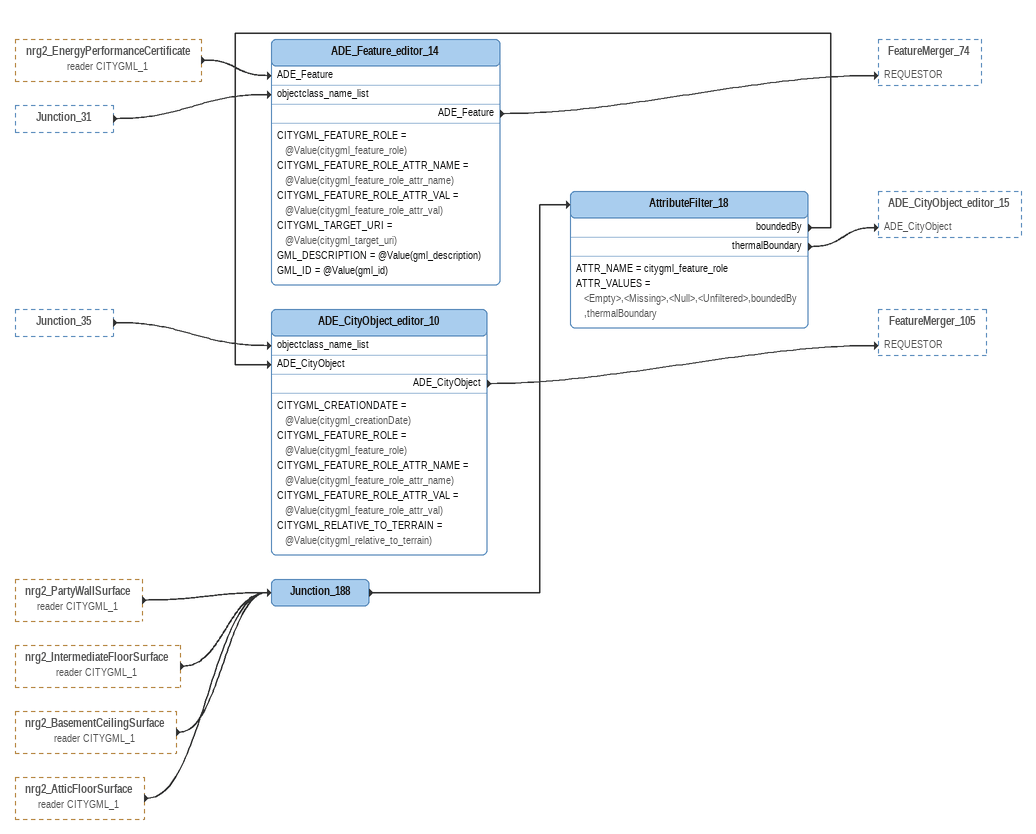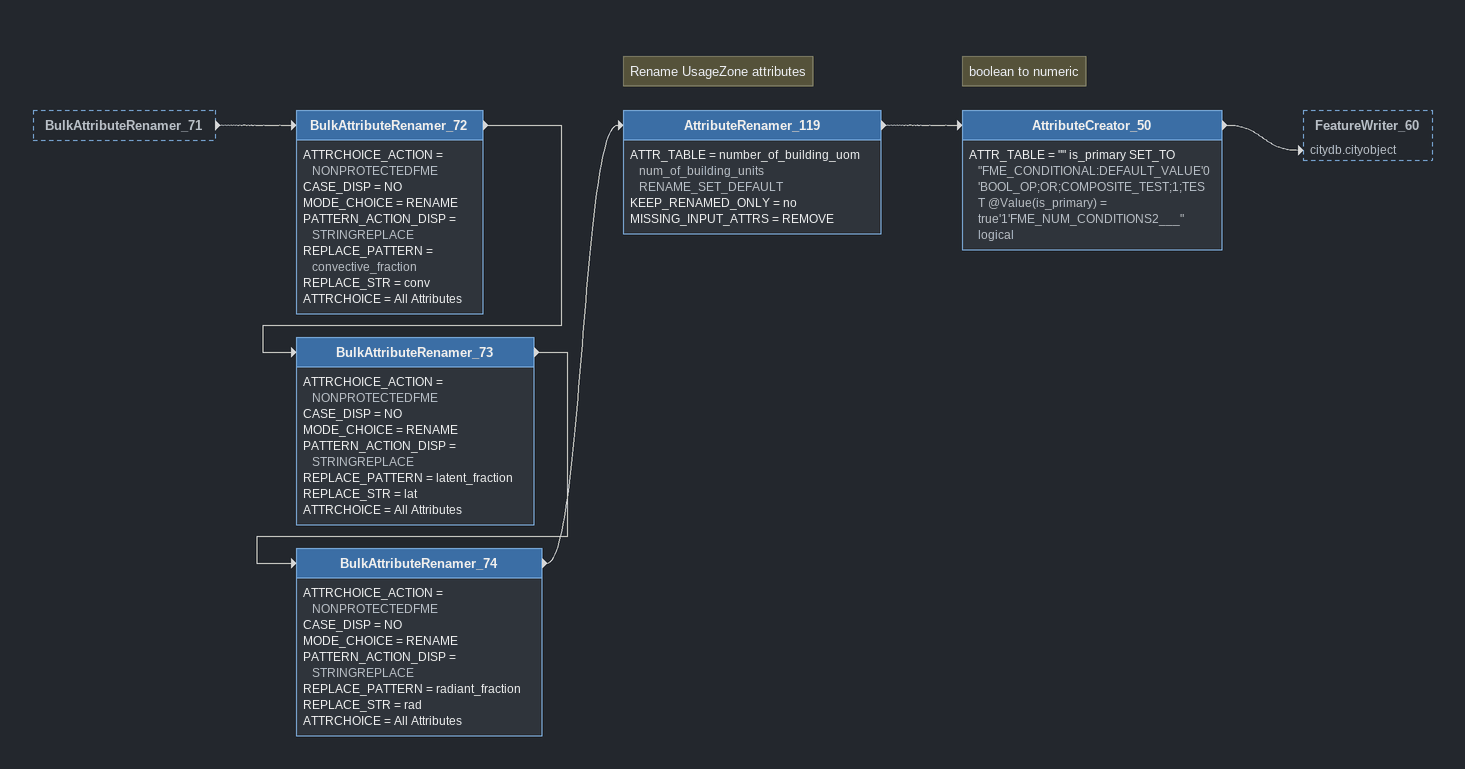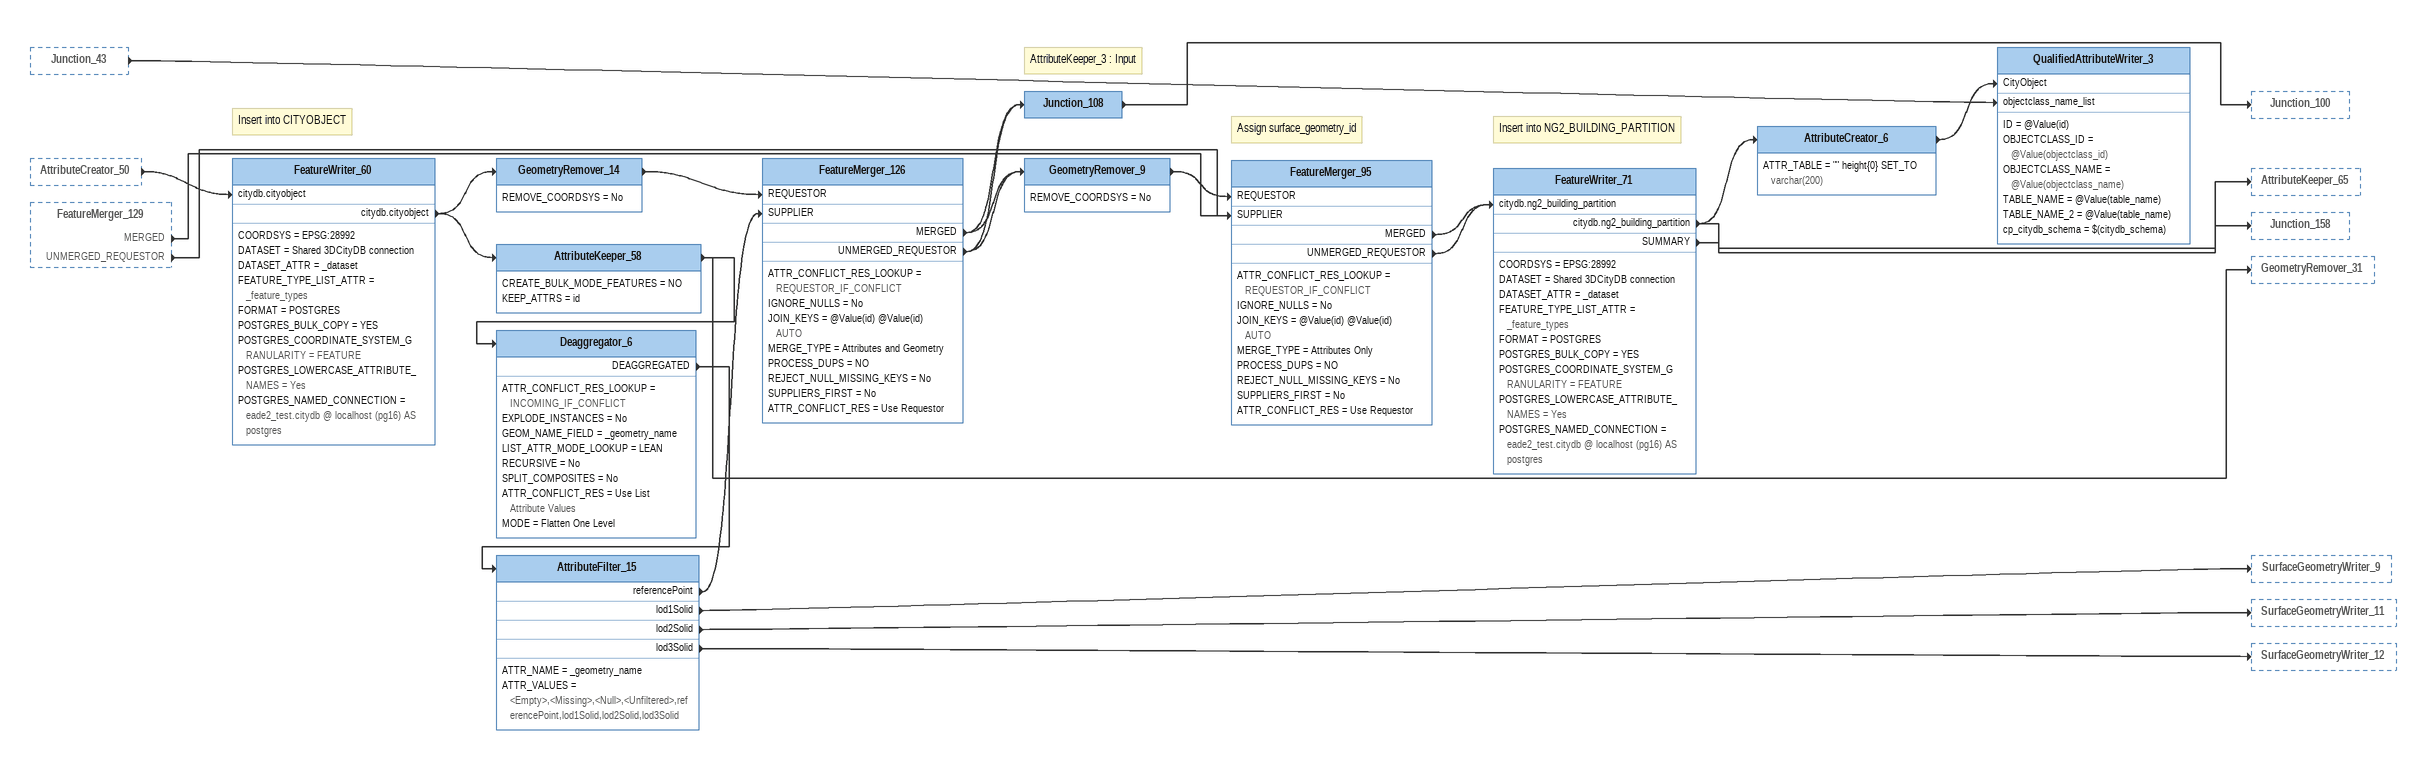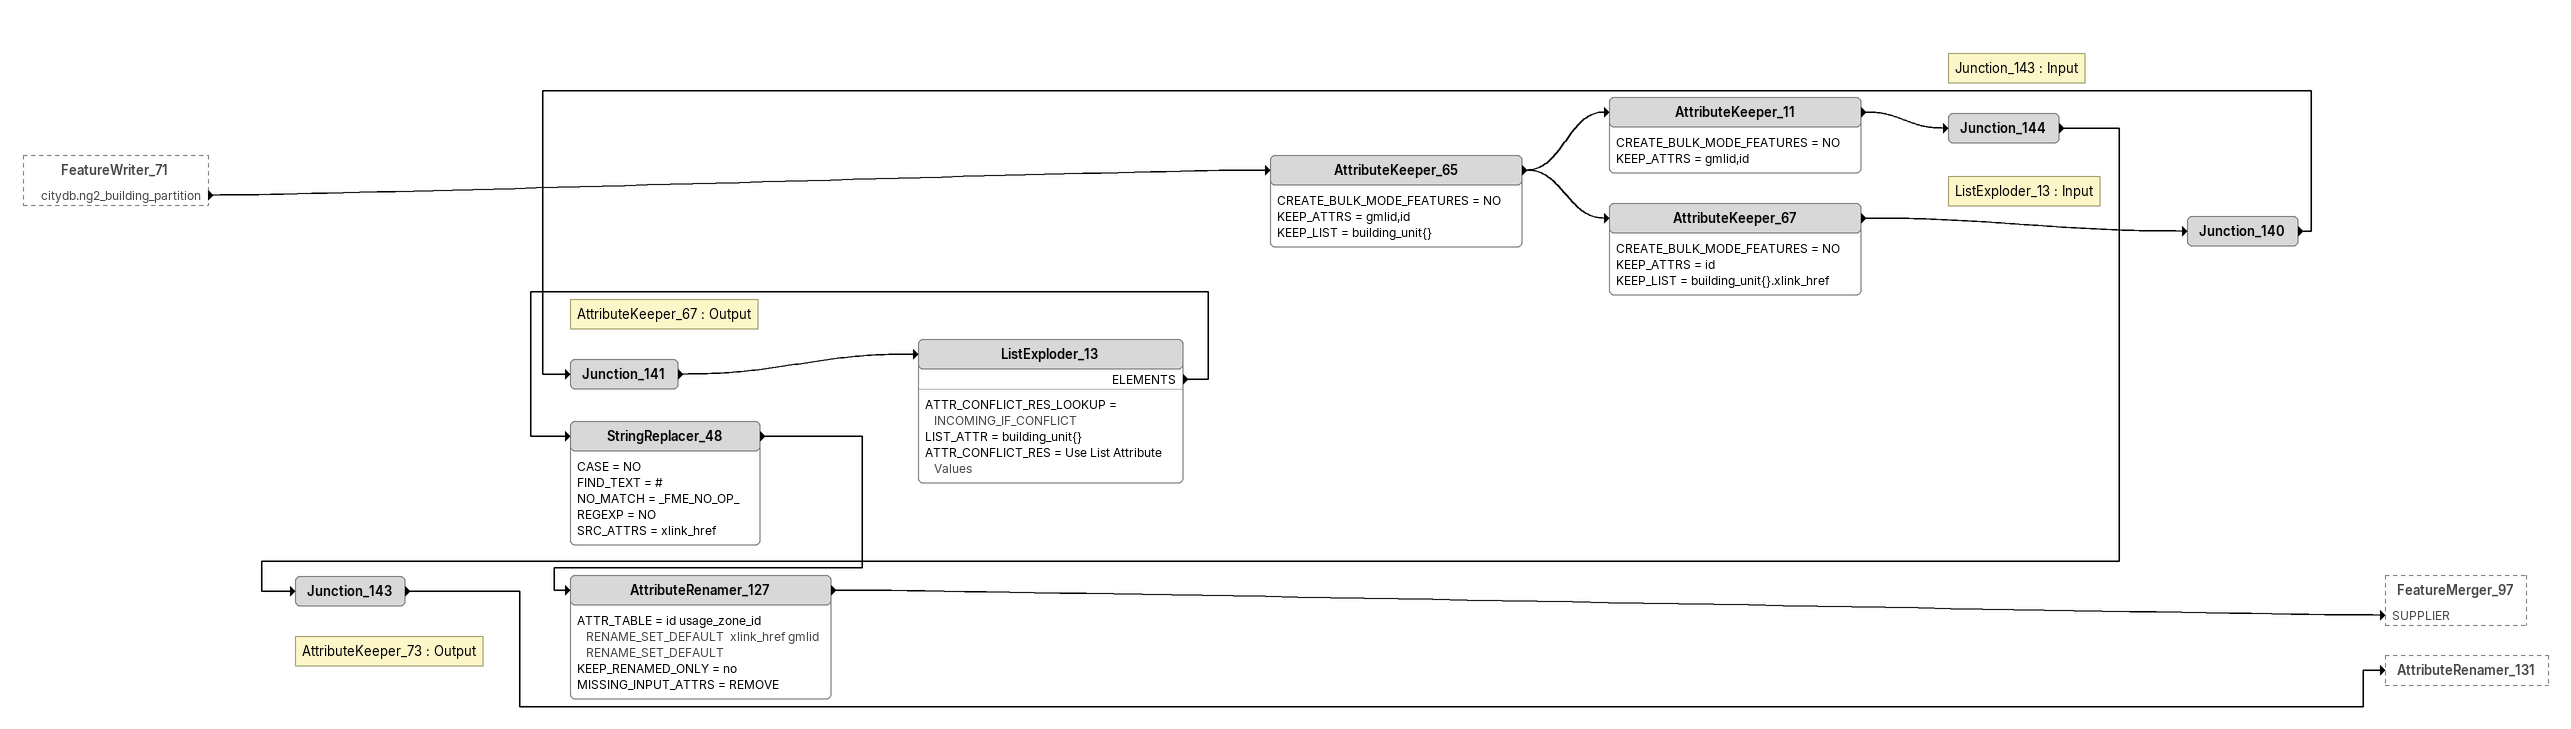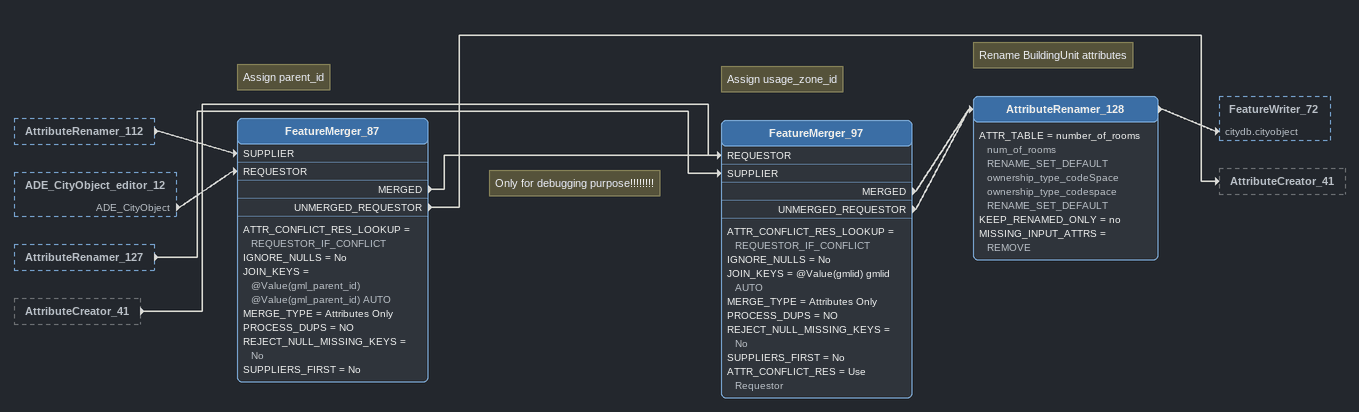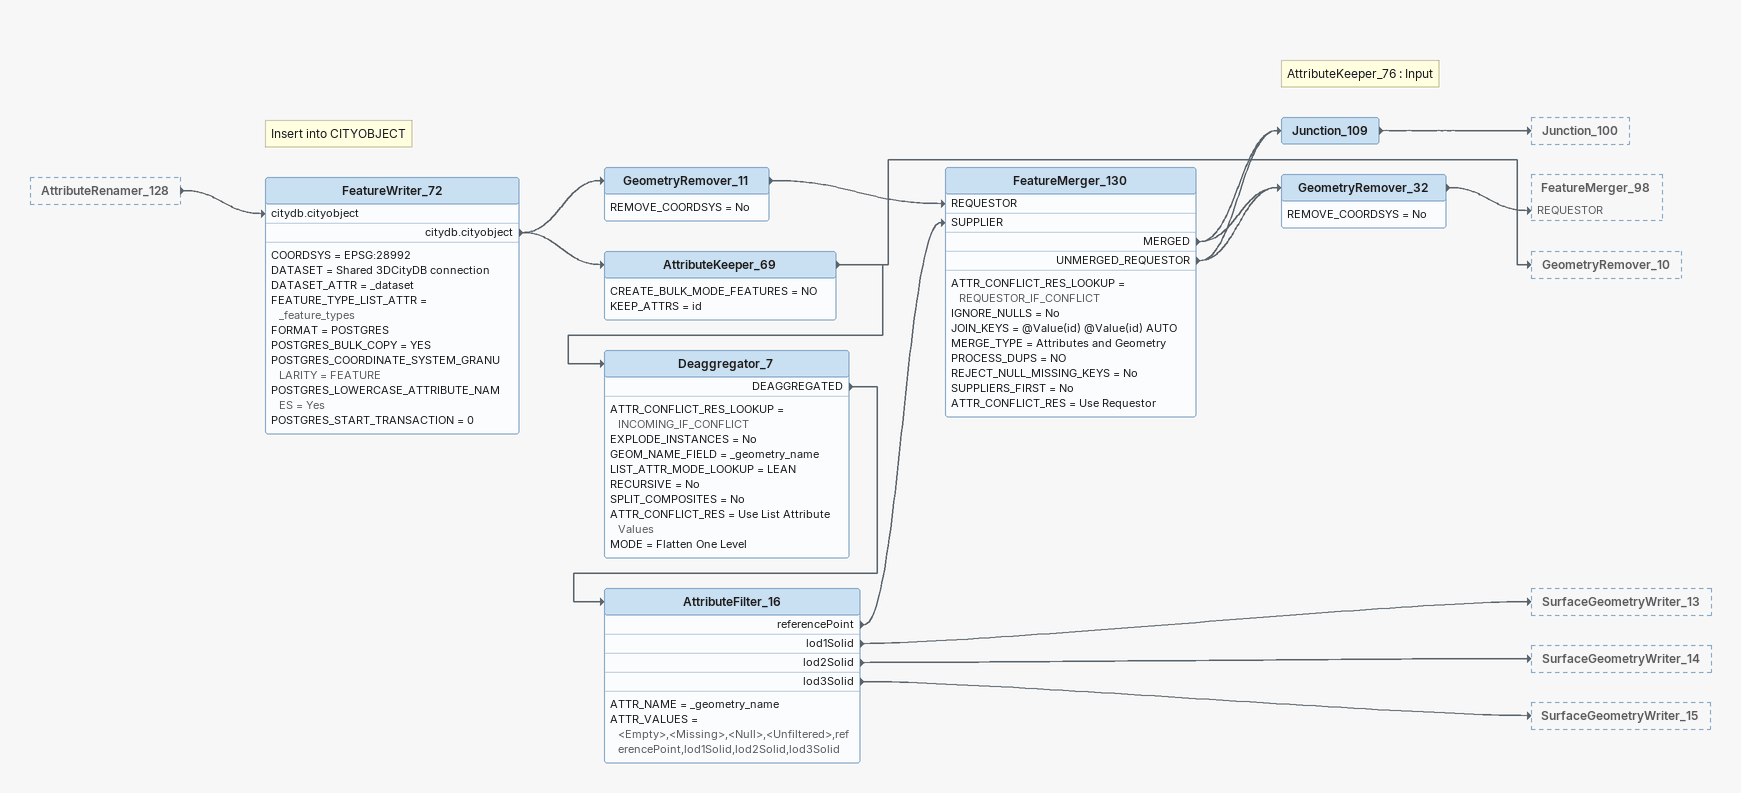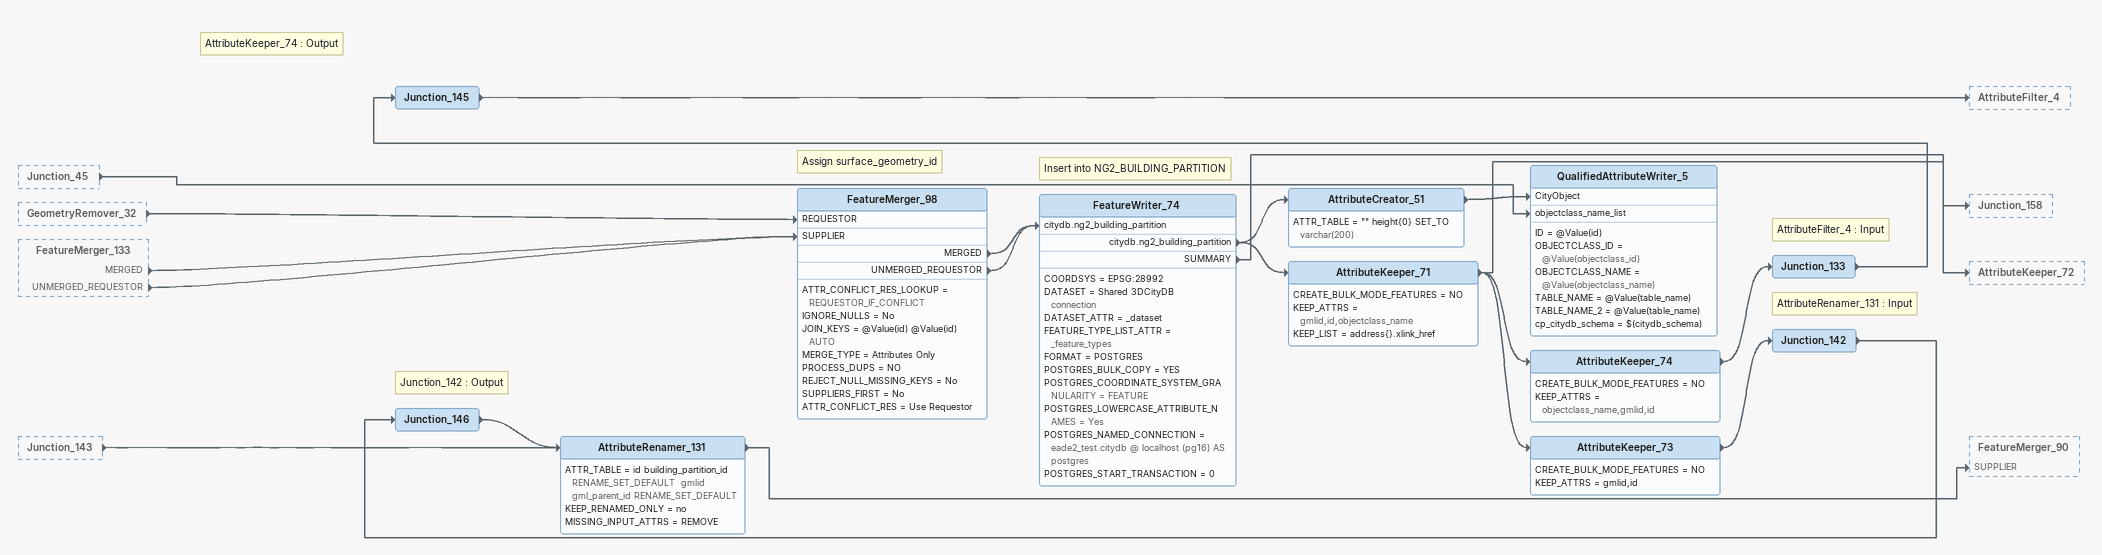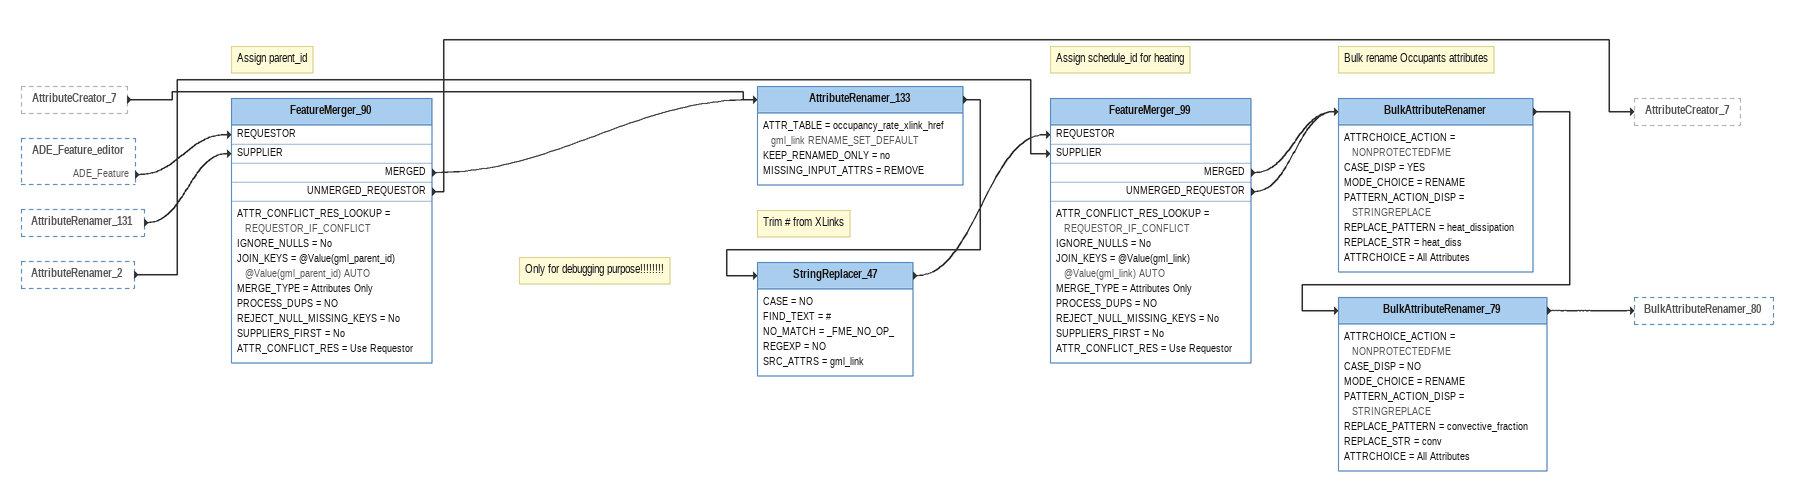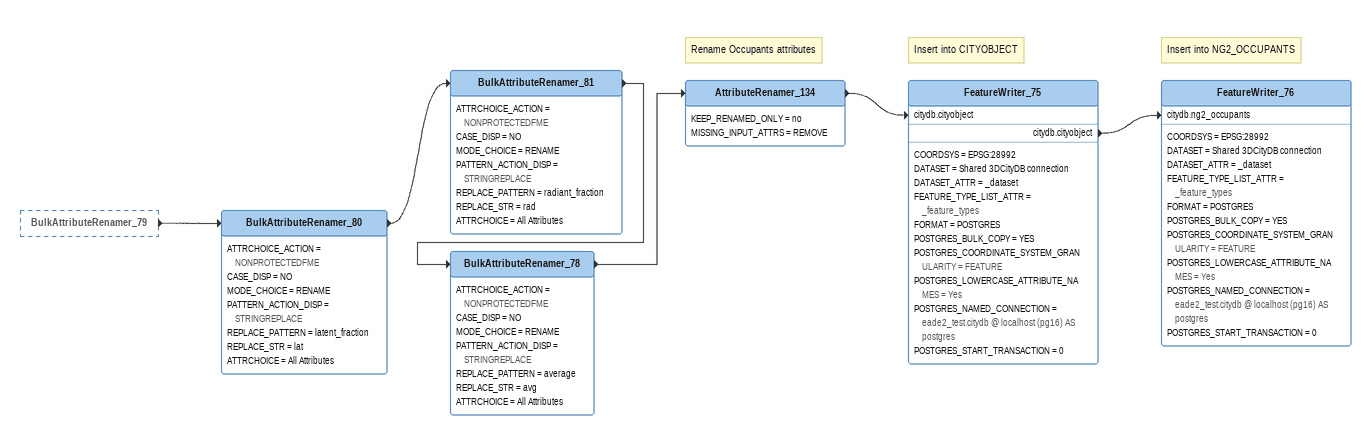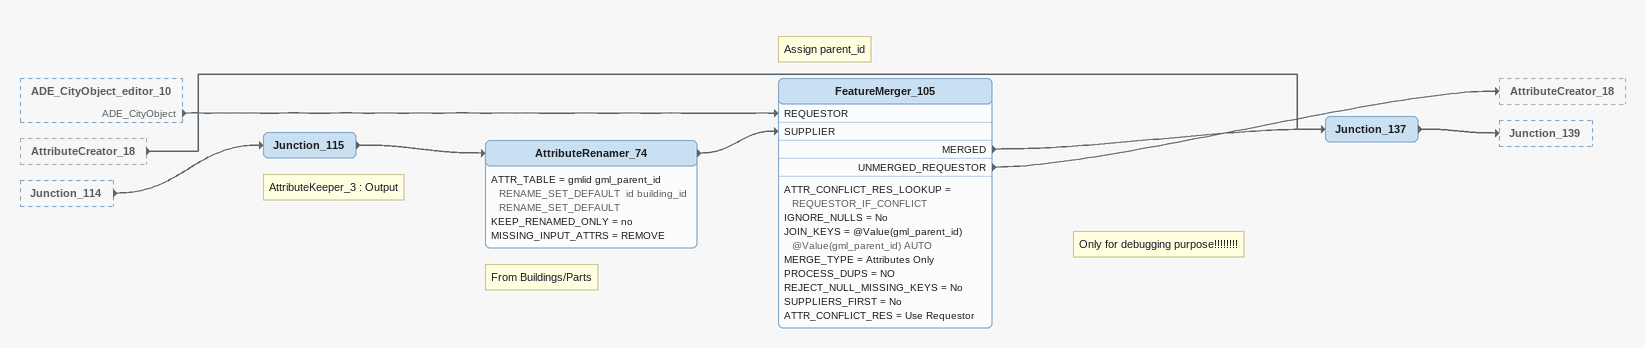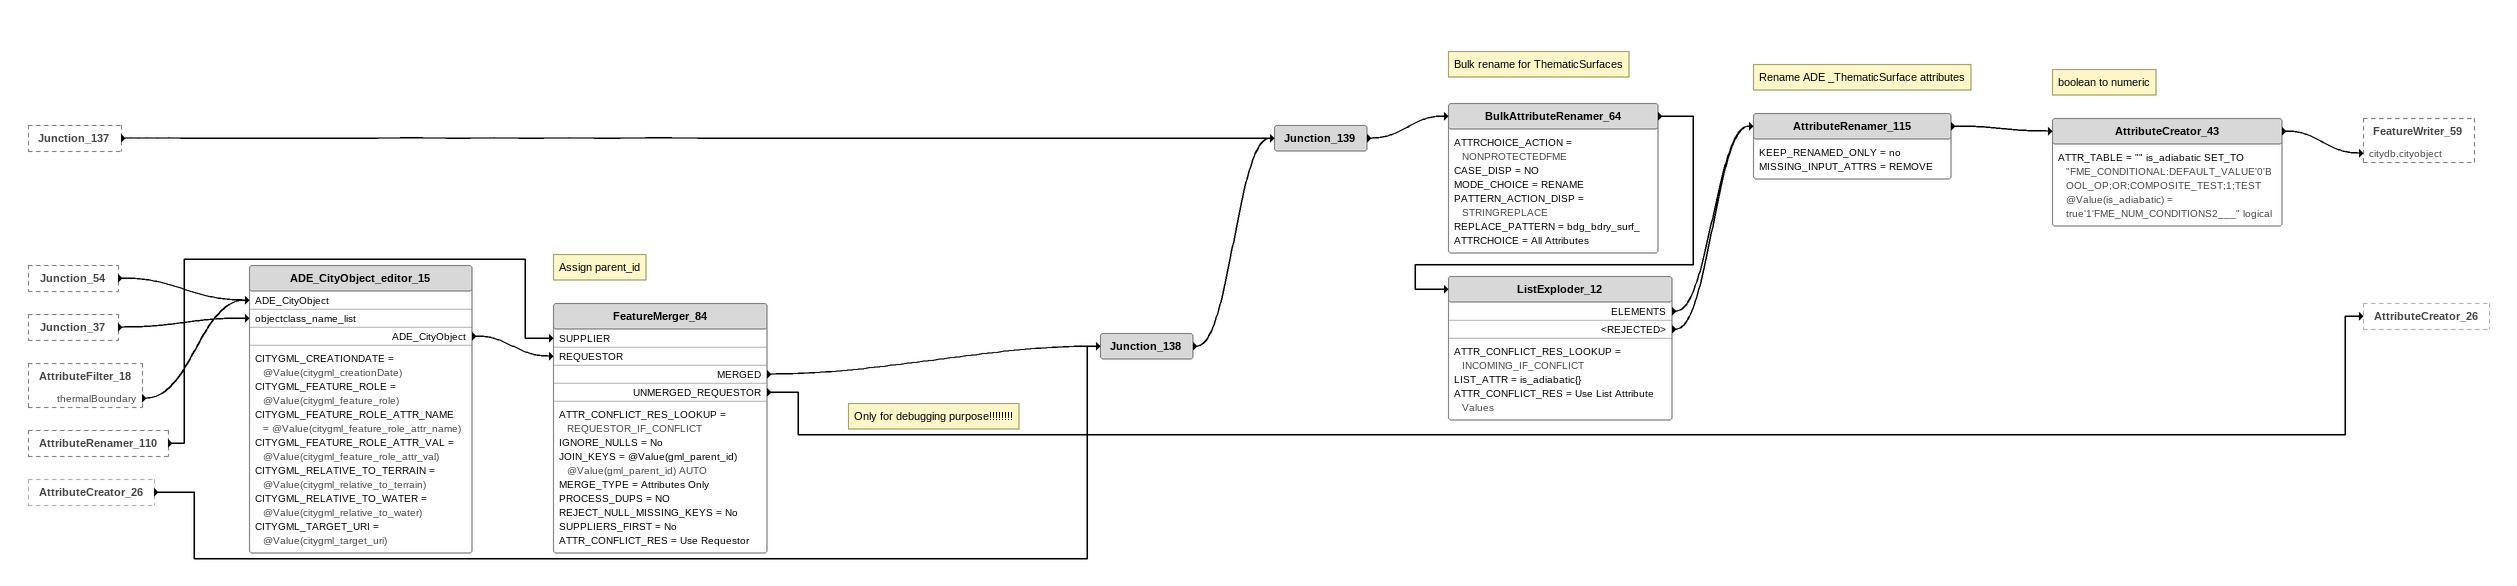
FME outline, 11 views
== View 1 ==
nrg2_EnergyPerformanceCertificate (reader CITYGML_1) [outside]
    -> ADE_Feature_editor_14 [ADE_Feature]
Junction_31 [outside]
    -> ADE_Feature_editor_14 [objectclass_name_list]
Junction_35 [outside]
    -> ADE_CityObject_editor_10 [objectclass_name_list]
nrg2_PartyWallSurface (reader CITYGML_1) [outside]
    -> Junction_188
nrg2_IntermediateFloorSurface (reader CITYGML_1) [outside]
    -> Junction_188
nrg2_BasementCeilingSurface (reader CITYGML_1) [outside]
    -> Junction_188
nrg2_AtticFloorSurface (reader CITYGML_1) [outside]
    -> Junction_188
ADE_Feature_editor_14
    CITYGML_FEATURE_ROLE = @Value(citygml_feature_role)
    CITYGML_FEATURE_ROLE_ATTR_NAME = @Value(citygml_feature_role_attr_name)
    CITYGML_FEATURE_ROLE_ATTR_VAL = @Value(citygml_feature_role_attr_val)
    CITYGML_TARGET_URI = @Value(citygml_target_uri)
    GML_DESCRIPTION = @Value(gml_description)
    GML_ID = @Value(gml_id)
    ADE_Feature -> FeatureMerger_74 [REQUESTOR]
Junction_188
    -> AttributeFilter_18
AttributeFilter_18
    ATTR_NAME = citygml_feature_role
    ATTR_VALUES = <Empty>,<Missing>,<Null>,<Unfiltered>,boundedBy,thermalBoundary
    boundedBy -> ADE_CityObject_editor_10 [ADE_CityObject]
    thermalBoundary -> ADE_CityObject_editor_15 [ADE_CityObject]
ADE_CityObject_editor_10
    CITYGML_CREATIONDATE = @Value(citygml_creationDate)
    CITYGML_FEATURE_ROLE = @Value(citygml_feature_role)
    CITYGML_FEATURE_ROLE_ATTR_NAME = @Value(citygml_feature_role_attr_name)
    CITYGML_FEATURE_ROLE_ATTR_VAL = @Value(citygml_feature_role_attr_val)
    CITYGML_RELATIVE_TO_TERRAIN = @Value(citygml_relative_to_terrain)
    ADE_CityObject -> FeatureMerger_105 [REQUESTOR]

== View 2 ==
BulkAttributeRenamer_71 [outside]
    -> BulkAttributeRenamer_72
BulkAttributeRenamer_72
    ATTRCHOICE_ACTION = NONPROTECTEDFME
    CASE_DISP = NO
    MODE_CHOICE = RENAME
    PATTERN_ACTION_DISP = STRINGREPLACE
    REPLACE_PATTERN = convective_fraction
    REPLACE_STR = conv
    ATTRCHOICE = All Attributes
    -> BulkAttributeRenamer_73
BulkAttributeRenamer_73
    ATTRCHOICE_ACTION = NONPROTECTEDFME
    CASE_DISP = NO
    MODE_CHOICE = RENAME
    PATTERN_ACTION_DISP = STRINGREPLACE
    REPLACE_PATTERN = latent_fraction
    REPLACE_STR = lat
    ATTRCHOICE = All Attributes
    -> BulkAttributeRenamer_74
BulkAttributeRenamer_74
    ATTRCHOICE_ACTION = NONPROTECTEDFME
    CASE_DISP = NO
    MODE_CHOICE = RENAME
    PATTERN_ACTION_DISP = STRINGREPLACE
    REPLACE_PATTERN = radiant_fraction
    REPLACE_STR = rad
    ATTRCHOICE = All Attributes
    -> AttributeRenamer_119
Note: Rename UsageZone attributes
AttributeRenamer_119
    ATTR_TABLE = number_of_building_uom num_of_building_units RENAME_SET_DEFAULT
    KEEP_RENAMED_ONLY = no
    MISSING_INPUT_ATTRS = REMOVE
    -> AttributeCreator_50
Note: boolean to numeric
AttributeCreator_50
    ATTR_TABLE = "" is_primary SET_TO "FME_CONDITIONAL:DEFAULT_VALUE'0'BOOL_OP;OR;COMPOSITE_TEST;1;TEST @Value(is_primary) = true'1'FME_NUM_CONDITIONS2___" logical
    -> FeatureWriter_60 [citydb.cityobject]

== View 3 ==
Junction_43 [outside]
    -> QualifiedAttributeWriter_3 [objectclass_name_list]
AttributeCreator_50 [outside]
    -> FeatureWriter_60 [citydb.cityobject]
FeatureMerger_129 [outside]
    MERGED -> FeatureMerger_95 [SUPPLIER]
    UNMERGED_REQUESTOR -> FeatureMerger_95 [SUPPLIER]
Note: Insert into CITYOBJECT
FeatureWriter_60
    COORDSYS = EPSG:28992
    DATASET = Shared 3DCityDB connection
    DATASET_ATTR = _dataset
    FEATURE_TYPE_LIST_ATTR = _feature_types
    FORMAT = POSTGRES
    POSTGRES_BULK_COPY = YES
    POSTGRES_COORDINATE_SYSTEM_GRANULARITY = FEATURE
    POSTGRES_LOWERCASE_ATTRIBUTE_NAMES = Yes
    POSTGRES_NAMED_CONNECTION = eade2_test.citydb @ localhost (pg16) AS postgres
    citydb.cityobject -> GeometryRemover_14
    citydb.cityobject -> AttributeKeeper_58
GeometryRemover_14
    REMOVE_COORDSYS = No
    -> FeatureMerger_126 [REQUESTOR]
AttributeKeeper_58
    CREATE_BULK_MODE_FEATURES = NO
    KEEP_ATTRS = id
    -> Deaggregator_6
    -> GeometryRemover_31
Deaggregator_6
    ATTR_CONFLICT_RES_LOOKUP = INCOMING_IF_CONFLICT
    EXPLODE_INSTANCES = No
    GEOM_NAME_FIELD = _geometry_name
    LIST_ATTR_MODE_LOOKUP = LEAN
    RECURSIVE = No
    SPLIT_COMPOSITES = No
    ATTR_CONFLICT_RES = Use List Attribute Values
    MODE = Flatten One Level
    DEAGGREGATED -> AttributeFilter_15
AttributeFilter_15
    ATTR_NAME = _geometry_name
    ATTR_VALUES = <Empty>,<Missing>,<Null>,<Unfiltered>,referencePoint,lod1Solid,lod2Solid,lod3Solid
    referencePoint -> FeatureMerger_126 [SUPPLIER]
    lod1Solid -> SurfaceGeometryWriter_9
    lod2Solid -> SurfaceGeometryWriter_11
    lod3Solid -> SurfaceGeometryWriter_12
FeatureMerger_126
    ATTR_CONFLICT_RES_LOOKUP = REQUESTOR_IF_CONFLICT
    IGNORE_NULLS = No
    JOIN_KEYS = @Value(id) @Value(id) AUTO
    MERGE_TYPE = Attributes and Geometry
    PROCESS_DUPS = NO
    REJECT_NULL_MISSING_KEYS = No
    SUPPLIERS_FIRST = No
    ATTR_CONFLICT_RES = Use Requestor
    MERGED -> GeometryRemover_9
    MERGED -> Junction_108
    UNMERGED_REQUESTOR -> GeometryRemover_9
    UNMERGED_REQUESTOR -> Junction_108
Note: AttributeKeeper_3 : Input
Junction_108
    -> Junction_100
GeometryRemover_9
    REMOVE_COORDSYS = No
    -> FeatureMerger_95 [REQUESTOR]
Note: Assign surface_geometry_id
FeatureMerger_95
    ATTR_CONFLICT_RES_LOOKUP = REQUESTOR_IF_CONFLICT
    IGNORE_NULLS = No
    JOIN_KEYS = @Value(id) @Value(id) AUTO
    MERGE_TYPE = Attributes Only
    PROCESS_DUPS = NO
    REJECT_NULL_MISSING_KEYS = No
    SUPPLIERS_FIRST = No
    ATTR_CONFLICT_RES = Use Requestor
    MERGED -> FeatureWriter_71 [citydb.ng2_building_partition]
    UNMERGED_REQUESTOR -> FeatureWriter_71 [citydb.ng2_building_partition]
Note: Insert into NG2_BUILDING_PARTITION
FeatureWriter_71
    COORDSYS = EPSG:28992
    DATASET = Shared 3DCityDB connection
    DATASET_ATTR = _dataset
    FEATURE_TYPE_LIST_ATTR = _feature_types
    FORMAT = POSTGRES
    POSTGRES_BULK_COPY = YES
    POSTGRES_COORDINATE_SYSTEM_GRANULARITY = FEATURE
    POSTGRES_LOWERCASE_ATTRIBUTE_NAMES = Yes
    POSTGRES_NAMED_CONNECTION = eade2_test.citydb @ localhost (pg16) AS postgres
    citydb.ng2_building_partition -> AttributeCreator_6
    citydb.ng2_building_partition -> AttributeKeeper_65
    SUMMARY -> Junction_158
AttributeCreator_6
    ATTR_TABLE = "" height{0} SET_TO  varchar(200)
    -> QualifiedAttributeWriter_3 [CityObject]
QualifiedAttributeWriter_3
    ID = @Value(id)
    OBJECTCLASS_ID = @Value(objectclass_id)
    OBJECTCLASS_NAME = @Value(objectclass_name)
    TABLE_NAME = @Value(table_name)
    TABLE_NAME_2 = @Value(table_name)
    cp_citydb_schema = $(citydb_schema)

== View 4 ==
FeatureWriter_71 [outside]
    citydb.ng2_building_partition -> AttributeKeeper_65
AttributeKeeper_65
    CREATE_BULK_MODE_FEATURES = NO
    KEEP_ATTRS = gmlid,id
    KEEP_LIST = building_unit{}
    -> AttributeKeeper_67
    -> AttributeKeeper_11
AttributeKeeper_11
    CREATE_BULK_MODE_FEATURES = NO
    KEEP_ATTRS = gmlid,id
    -> Junction_144
Note: Junction_143 : Input
Junction_144
    -> Junction_143
Note: AttributeKeeper_73 : Output
Junction_143
    -> AttributeRenamer_131
AttributeKeeper_67
    CREATE_BULK_MODE_FEATURES = NO
    KEEP_ATTRS = id
    KEEP_LIST = building_unit{}.xlink_href
    -> Junction_140
Note: ListExploder_13 : Input
Junction_140
    -> Junction_141
Note: AttributeKeeper_67 : Output
Junction_141
    -> ListExploder_13
ListExploder_13
    ATTR_CONFLICT_RES_LOOKUP = INCOMING_IF_CONFLICT
    LIST_ATTR = building_unit{}
    ATTR_CONFLICT_RES = Use List Attribute Values
    ELEMENTS -> StringReplacer_48
StringReplacer_48
    CASE = NO
    FIND_TEXT = #
    NO_MATCH = _FME_NO_OP_
    REGEXP = NO
    SRC_ATTRS = xlink_href
    -> AttributeRenamer_127
AttributeRenamer_127
    ATTR_TABLE = id usage_zone_id RENAME_SET_DEFAULT  xlink_href gmlid RENAME_SET_DEFAULT
    KEEP_RENAMED_ONLY = no
    MISSING_INPUT_ATTRS = REMOVE
    -> FeatureMerger_97 [SUPPLIER]

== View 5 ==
AttributeRenamer_112 [outside]
    -> FeatureMerger_87 [SUPPLIER]
ADE_CityObject_editor_12 [outside]
    ADE_CityObject -> FeatureMerger_87 [REQUESTOR]
AttributeRenamer_127 [outside]
    -> FeatureMerger_97 [SUPPLIER]
AttributeCreator_41 [outside]
    -> FeatureMerger_97 [REQUESTOR]
Note: Assign parent_id
Note: Only for debugging purpose!!!!!!!!
FeatureMerger_87
    ATTR_CONFLICT_RES_LOOKUP = REQUESTOR_IF_CONFLICT
    IGNORE_NULLS = No
    JOIN_KEYS = @Value(gml_parent_id) @Value(gml_parent_id) AUTO
    MERGE_TYPE = Attributes Only
    PROCESS_DUPS = NO
    REJECT_NULL_MISSING_KEYS = No
    SUPPLIERS_FIRST = No
    MERGED -> FeatureMerger_97 [REQUESTOR]
    UNMERGED_REQUESTOR -> AttributeCreator_41
Note: Assign usage_zone_id
FeatureMerger_97
    ATTR_CONFLICT_RES_LOOKUP = REQUESTOR_IF_CONFLICT
    IGNORE_NULLS = No
    JOIN_KEYS = @Value(gmlid) gmlid AUTO
    MERGE_TYPE = Attributes Only
    PROCESS_DUPS = NO
    REJECT_NULL_MISSING_KEYS = No
    SUPPLIERS_FIRST = No
    ATTR_CONFLICT_RES = Use Requestor
    MERGED -> AttributeRenamer_128
    UNMERGED_REQUESTOR -> AttributeRenamer_128
Note: Rename BuildingUnit attributes
AttributeRenamer_128
    ATTR_TABLE = number_of_rooms num_of_rooms RENAME_SET_DEFAULT  ownership_type_codeSpace ownership_type_codespace RENAME_SET_DEFAULT
    KEEP_RENAMED_ONLY = no
    MISSING_INPUT_ATTRS = REMOVE
    -> FeatureWriter_72 [citydb.cityobject]

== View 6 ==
AttributeRenamer_128 [outside]
    -> FeatureWriter_72 [citydb.cityobject]
Note: Insert into CITYOBJECT
FeatureWriter_72
    COORDSYS = EPSG:28992
    DATASET = Shared 3DCityDB connection
    DATASET_ATTR = _dataset
    FEATURE_TYPE_LIST_ATTR = _feature_types
    FORMAT = POSTGRES
    POSTGRES_BULK_COPY = YES
    POSTGRES_COORDINATE_SYSTEM_GRANULARITY = FEATURE
    POSTGRES_LOWERCASE_ATTRIBUTE_NAMES = Yes
    POSTGRES_START_TRANSACTION = 0
    citydb.cityobject -> GeometryRemover_11
    citydb.cityobject -> AttributeKeeper_69
GeometryRemover_11
    REMOVE_COORDSYS = No
    -> FeatureMerger_130 [REQUESTOR]
AttributeKeeper_69
    CREATE_BULK_MODE_FEATURES = NO
    KEEP_ATTRS = id
    -> Deaggregator_7
    -> GeometryRemover_10
Deaggregator_7
    ATTR_CONFLICT_RES_LOOKUP = INCOMING_IF_CONFLICT
    EXPLODE_INSTANCES = No
    GEOM_NAME_FIELD = _geometry_name
    LIST_ATTR_MODE_LOOKUP = LEAN
    RECURSIVE = No
    SPLIT_COMPOSITES = No
    ATTR_CONFLICT_RES = Use List Attribute Values
    MODE = Flatten One Level
    DEAGGREGATED -> AttributeFilter_16
AttributeFilter_16
    ATTR_NAME = _geometry_name
    ATTR_VALUES = <Empty>,<Missing>,<Null>,<Unfiltered>,referencePoint,lod1Solid,lod2Solid,lod3Solid
    referencePoint -> FeatureMerger_130 [SUPPLIER]
    lod1Solid -> SurfaceGeometryWriter_13
    lod2Solid -> SurfaceGeometryWriter_14
    lod3Solid -> SurfaceGeometryWriter_15
FeatureMerger_130
    ATTR_CONFLICT_RES_LOOKUP = REQUESTOR_IF_CONFLICT
    IGNORE_NULLS = No
    JOIN_KEYS = @Value(id) @Value(id) AUTO
    MERGE_TYPE = Attributes and Geometry
    PROCESS_DUPS = NO
    REJECT_NULL_MISSING_KEYS = No
    SUPPLIERS_FIRST = No
    ATTR_CONFLICT_RES = Use Requestor
    MERGED -> GeometryRemover_32
    MERGED -> Junction_109
    UNMERGED_REQUESTOR -> GeometryRemover_32
    UNMERGED_REQUESTOR -> Junction_109
Note: AttributeKeeper_76 : Input
Junction_109
    -> Junction_100
GeometryRemover_32
    REMOVE_COORDSYS = No
    -> FeatureMerger_98 [REQUESTOR]

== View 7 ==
Junction_45 [outside]
    -> QualifiedAttributeWriter_5 [objectclass_name_list]
GeometryRemover_32 [outside]
    -> FeatureMerger_98 [REQUESTOR]
FeatureMerger_133 [outside]
    MERGED -> FeatureMerger_98 [SUPPLIER]
    UNMERGED_REQUESTOR -> FeatureMerger_98 [SUPPLIER]
Junction_143 [outside]
    -> AttributeRenamer_131
Note: Assign surface_geometry_id
FeatureMerger_98
    ATTR_CONFLICT_RES_LOOKUP = REQUESTOR_IF_CONFLICT
    IGNORE_NULLS = No
    JOIN_KEYS = @Value(id) @Value(id) AUTO
    MERGE_TYPE = Attributes Only
    PROCESS_DUPS = NO
    REJECT_NULL_MISSING_KEYS = No
    SUPPLIERS_FIRST = No
    ATTR_CONFLICT_RES = Use Requestor
    MERGED -> FeatureWriter_74 [citydb.ng2_building_partition]
    UNMERGED_REQUESTOR -> FeatureWriter_74 [citydb.ng2_building_partition]
Note: Insert into NG2_BUILDING_PARTITION
FeatureWriter_74
    COORDSYS = EPSG:28992
    DATASET = Shared 3DCityDB connection
    DATASET_ATTR = _dataset
    FEATURE_TYPE_LIST_ATTR = _feature_types
    FORMAT = POSTGRES
    POSTGRES_BULK_COPY = YES
    POSTGRES_COORDINATE_SYSTEM_GRANULARITY = FEATURE
    POSTGRES_LOWERCASE_ATTRIBUTE_NAMES = Yes
    POSTGRES_NAMED_CONNECTION = eade2_test.citydb @ localhost (pg16) AS postgres
    POSTGRES_START_TRANSACTION = 0
    citydb.ng2_building_partition -> AttributeCreator_51
    citydb.ng2_building_partition -> AttributeKeeper_71
    SUMMARY -> Junction_158
AttributeCreator_51
    ATTR_TABLE = "" height{0} SET_TO  varchar(200)
    -> QualifiedAttributeWriter_5 [CityObject]
QualifiedAttributeWriter_5
    ID = @Value(id)
    OBJECTCLASS_ID = @Value(objectclass_id)
    OBJECTCLASS_NAME = @Value(objectclass_name)
    TABLE_NAME = @Value(table_name)
    TABLE_NAME_2 = @Value(table_name)
    cp_citydb_schema = $(citydb_schema)
AttributeKeeper_71
    CREATE_BULK_MODE_FEATURES = NO
    KEEP_ATTRS = gmlid,id,objectclass_name
    KEEP_LIST = address{}.xlink_href
    -> AttributeKeeper_72
    -> AttributeKeeper_74
    -> AttributeKeeper_73
AttributeKeeper_74
    CREATE_BULK_MODE_FEATURES = NO
    KEEP_ATTRS = objectclass_name,gmlid,id
    -> Junction_133
Note: AttributeFilter_4 : Input
Junction_133
    -> Junction_145
Note: AttributeKeeper_74 : Output
Junction_145
    -> AttributeFilter_4
AttributeKeeper_73
    CREATE_BULK_MODE_FEATURES = NO
    KEEP_ATTRS = gmlid,id
    -> Junction_142
Note: AttributeRenamer_131 : Input
Junction_142
    -> Junction_146
Note: Junction_142 : Output
Junction_146
    -> AttributeRenamer_131
AttributeRenamer_131
    ATTR_TABLE = id building_partition_id RENAME_SET_DEFAULT  gmlid gml_parent_id RENAME_SET_DEFAULT
    KEEP_RENAMED_ONLY = no
    MISSING_INPUT_ATTRS = REMOVE
    -> FeatureMerger_90 [SUPPLIER]

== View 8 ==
AttributeCreator_7 [outside]
    -> AttributeRenamer_133
ADE_Feature_editor [outside]
    ADE_Feature -> FeatureMerger_90 [REQUESTOR]
AttributeRenamer_131 [outside]
    -> FeatureMerger_90 [SUPPLIER]
AttributeRenamer_2 [outside]
    -> FeatureMerger_99 [SUPPLIER]
Note: Assign parent_id
Note: Only for debugging purpose!!!!!!!!
FeatureMerger_90
    ATTR_CONFLICT_RES_LOOKUP = REQUESTOR_IF_CONFLICT
    IGNORE_NULLS = No
    JOIN_KEYS = @Value(gml_parent_id) @Value(gml_parent_id) AUTO
    MERGE_TYPE = Attributes Only
    PROCESS_DUPS = NO
    REJECT_NULL_MISSING_KEYS = No
    SUPPLIERS_FIRST = No
    ATTR_CONFLICT_RES = Use Requestor
    MERGED -> AttributeRenamer_133
    UNMERGED_REQUESTOR -> AttributeCreator_7
AttributeRenamer_133
    ATTR_TABLE = occupancy_rate_xlink_href gml_link RENAME_SET_DEFAULT
    KEEP_RENAMED_ONLY = no
    MISSING_INPUT_ATTRS = REMOVE
    -> StringReplacer_47
Note: Trim # from XLinks
StringReplacer_47
    CASE = NO
    FIND_TEXT = #
    NO_MATCH = _FME_NO_OP_
    REGEXP = NO
    SRC_ATTRS = gml_link
    -> FeatureMerger_99 [REQUESTOR]
Note: Assign schedule_id for heating
FeatureMerger_99
    ATTR_CONFLICT_RES_LOOKUP = REQUESTOR_IF_CONFLICT
    IGNORE_NULLS = No
    JOIN_KEYS = @Value(gml_link) @Value(gml_link) AUTO
    MERGE_TYPE = Attributes Only
    PROCESS_DUPS = NO
    REJECT_NULL_MISSING_KEYS = No
    SUPPLIERS_FIRST = No
    ATTR_CONFLICT_RES = Use Requestor
    MERGED -> BulkAttributeRenamer
    UNMERGED_REQUESTOR -> BulkAttributeRenamer
Note: Bulk rename Occupants attributes
BulkAttributeRenamer
    ATTRCHOICE_ACTION = NONPROTECTEDFME
    CASE_DISP = YES
    MODE_CHOICE = RENAME
    PATTERN_ACTION_DISP = STRINGREPLACE
    REPLACE_PATTERN = heat_dissipation
    REPLACE_STR = heat_diss
    ATTRCHOICE = All Attributes
    -> BulkAttributeRenamer_79
BulkAttributeRenamer_79
    ATTRCHOICE_ACTION = NONPROTECTEDFME
    CASE_DISP = NO
    MODE_CHOICE = RENAME
    PATTERN_ACTION_DISP = STRINGREPLACE
    REPLACE_PATTERN = convective_fraction
    REPLACE_STR = conv
    ATTRCHOICE = All Attributes
    -> BulkAttributeRenamer_80

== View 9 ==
BulkAttributeRenamer_79 [outside]
    -> BulkAttributeRenamer_80
BulkAttributeRenamer_80
    ATTRCHOICE_ACTION = NONPROTECTEDFME
    CASE_DISP = NO
    MODE_CHOICE = RENAME
    PATTERN_ACTION_DISP = STRINGREPLACE
    REPLACE_PATTERN = latent_fraction
    REPLACE_STR = lat
    ATTRCHOICE = All Attributes
    -> BulkAttributeRenamer_81
BulkAttributeRenamer_81
    ATTRCHOICE_ACTION = NONPROTECTEDFME
    CASE_DISP = NO
    MODE_CHOICE = RENAME
    PATTERN_ACTION_DISP = STRINGREPLACE
    REPLACE_PATTERN = radiant_fraction
    REPLACE_STR = rad
    ATTRCHOICE = All Attributes
    -> BulkAttributeRenamer_78
BulkAttributeRenamer_78
    ATTRCHOICE_ACTION = NONPROTECTEDFME
    CASE_DISP = NO
    MODE_CHOICE = RENAME
    PATTERN_ACTION_DISP = STRINGREPLACE
    REPLACE_PATTERN = average
    REPLACE_STR = avg
    ATTRCHOICE = All Attributes
    -> AttributeRenamer_134
Note: Rename Occupants attributes
AttributeRenamer_134
    KEEP_RENAMED_ONLY = no
    MISSING_INPUT_ATTRS = REMOVE
    -> FeatureWriter_75 [citydb.cityobject]
Note: Insert into CITYOBJECT
FeatureWriter_75
    COORDSYS = EPSG:28992
    DATASET = Shared 3DCityDB connection
    DATASET_ATTR = _dataset
    FEATURE_TYPE_LIST_ATTR = _feature_types
    FORMAT = POSTGRES
    POSTGRES_BULK_COPY = YES
    POSTGRES_COORDINATE_SYSTEM_GRANULARITY = FEATURE
    POSTGRES_LOWERCASE_ATTRIBUTE_NAMES = Yes
    POSTGRES_NAMED_CONNECTION = eade2_test.citydb @ localhost (pg16) AS postgres
    POSTGRES_START_TRANSACTION = 0
    citydb.cityobject -> FeatureWriter_76 [citydb.ng2_occupants]
Note: Insert into NG2_OCCUPANTS
FeatureWriter_76
    COORDSYS = EPSG:28992
    DATASET = Shared 3DCityDB connection
    DATASET_ATTR = _dataset
    FEATURE_TYPE_LIST_ATTR = _feature_types
    FORMAT = POSTGRES
    POSTGRES_BULK_COPY = YES
    POSTGRES_COORDINATE_SYSTEM_GRANULARITY = FEATURE
    POSTGRES_LOWERCASE_ATTRIBUTE_NAMES = Yes
    POSTGRES_NAMED_CONNECTION = eade2_test.citydb @ localhost (pg16) AS postgres
    POSTGRES_START_TRANSACTION = 0

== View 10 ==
ADE_CityObject_editor_10 [outside]
    ADE_CityObject -> FeatureMerger_105 [REQUESTOR]
AttributeCreator_18 [outside]
    -> Junction_137
Junction_114 [outside]
    -> Junction_115
Note: AttributeKeeper_3 : Output
Junction_115
    -> AttributeRenamer_74
Note: From Buildings/Parts
AttributeRenamer_74
    ATTR_TABLE = gmlid gml_parent_id RENAME_SET_DEFAULT  id building_id RENAME_SET_DEFAULT
    KEEP_RENAMED_ONLY = no
    MISSING_INPUT_ATTRS = REMOVE
    -> FeatureMerger_105 [SUPPLIER]
Note: Assign parent_id
Note: Only for debugging purpose!!!!!!!!
FeatureMerger_105
    ATTR_CONFLICT_RES_LOOKUP = REQUESTOR_IF_CONFLICT
    IGNORE_NULLS = No
    JOIN_KEYS = @Value(gml_parent_id) @Value(gml_parent_id) AUTO
    MERGE_TYPE = Attributes Only
    PROCESS_DUPS = NO
    REJECT_NULL_MISSING_KEYS = No
    SUPPLIERS_FIRST = No
    ATTR_CONFLICT_RES = Use Requestor
    MERGED -> Junction_137
    UNMERGED_REQUESTOR -> AttributeCreator_18
Junction_137
    -> Junction_139

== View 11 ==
Junction_137 [outside]
    -> Junction_139
Junction_54 [outside]
    -> ADE_CityObject_editor_15 [ADE_CityObject]
Junction_37 [outside]
    -> ADE_CityObject_editor_15 [objectclass_name_list]
AttributeFilter_18 [outside]
    thermalBoundary -> ADE_CityObject_editor_15 [ADE_CityObject]
AttributeRenamer_110 [outside]
    -> FeatureMerger_84 [SUPPLIER]
AttributeCreator_26 [outside]
    -> Junction_138
ADE_CityObject_editor_15
    CITYGML_CREATIONDATE = @Value(citygml_creationDate)
    CITYGML_FEATURE_ROLE = @Value(citygml_feature_role)
    CITYGML_FEATURE_ROLE_ATTR_NAME = @Value(citygml_feature_role_attr_name)
    CITYGML_FEATURE_ROLE_ATTR_VAL = @Value(citygml_feature_role_attr_val)
    CITYGML_RELATIVE_TO_TERRAIN = @Value(citygml_relative_to_terrain)
    CITYGML_RELATIVE_TO_WATER = @Value(citygml_relative_to_water)
    CITYGML_TARGET_URI = @Value(citygml_target_uri)
    ADE_CityObject -> FeatureMerger_84 [REQUESTOR]
Note: Assign parent_id
Note: Only for debugging purpose!!!!!!!!
FeatureMerger_84
    ATTR_CONFLICT_RES_LOOKUP = REQUESTOR_IF_CONFLICT
    IGNORE_NULLS = No
    JOIN_KEYS = @Value(gml_parent_id) @Value(gml_parent_id) AUTO
    MERGE_TYPE = Attributes Only
    PROCESS_DUPS = NO
    REJECT_NULL_MISSING_KEYS = No
    SUPPLIERS_FIRST = No
    ATTR_CONFLICT_RES = Use Requestor
    MERGED -> Junction_138
    UNMERGED_REQUESTOR -> AttributeCreator_26
Junction_138
    -> Junction_139
Junction_139
    -> BulkAttributeRenamer_64
Note: Bulk rename for ThematicSurfaces
BulkAttributeRenamer_64
    ATTRCHOICE_ACTION = NONPROTECTEDFME
    CASE_DISP = NO
    MODE_CHOICE = RENAME
    PATTERN_ACTION_DISP = STRINGREPLACE
    REPLACE_PATTERN = bdg_bdry_surf_
    ATTRCHOICE = All Attributes
    -> ListExploder_12
ListExploder_12
    ATTR_CONFLICT_RES_LOOKUP = INCOMING_IF_CONFLICT
    LIST_ATTR = is_adiabatic{}
    ATTR_CONFLICT_RES = Use List Attribute Values
    ELEMENTS -> AttributeRenamer_115
    <REJECTED> -> AttributeRenamer_115
Note: Rename ADE _ThematicSurface attributes
AttributeRenamer_115
    KEEP_RENAMED_ONLY = no
    MISSING_INPUT_ATTRS = REMOVE
    -> AttributeCreator_43
Note: boolean to numeric
AttributeCreator_43
    ATTR_TABLE = "" is_adiabatic SET_TO "FME_CONDITIONAL:DEFAULT_VALUE'0'BOOL_OP;OR;COMPOSITE_TEST;1;TEST @Value(is_adiabatic) = true'1'FME_NUM_CONDITIONS2___" logical
    -> FeatureWriter_59 [citydb.cityobject]
